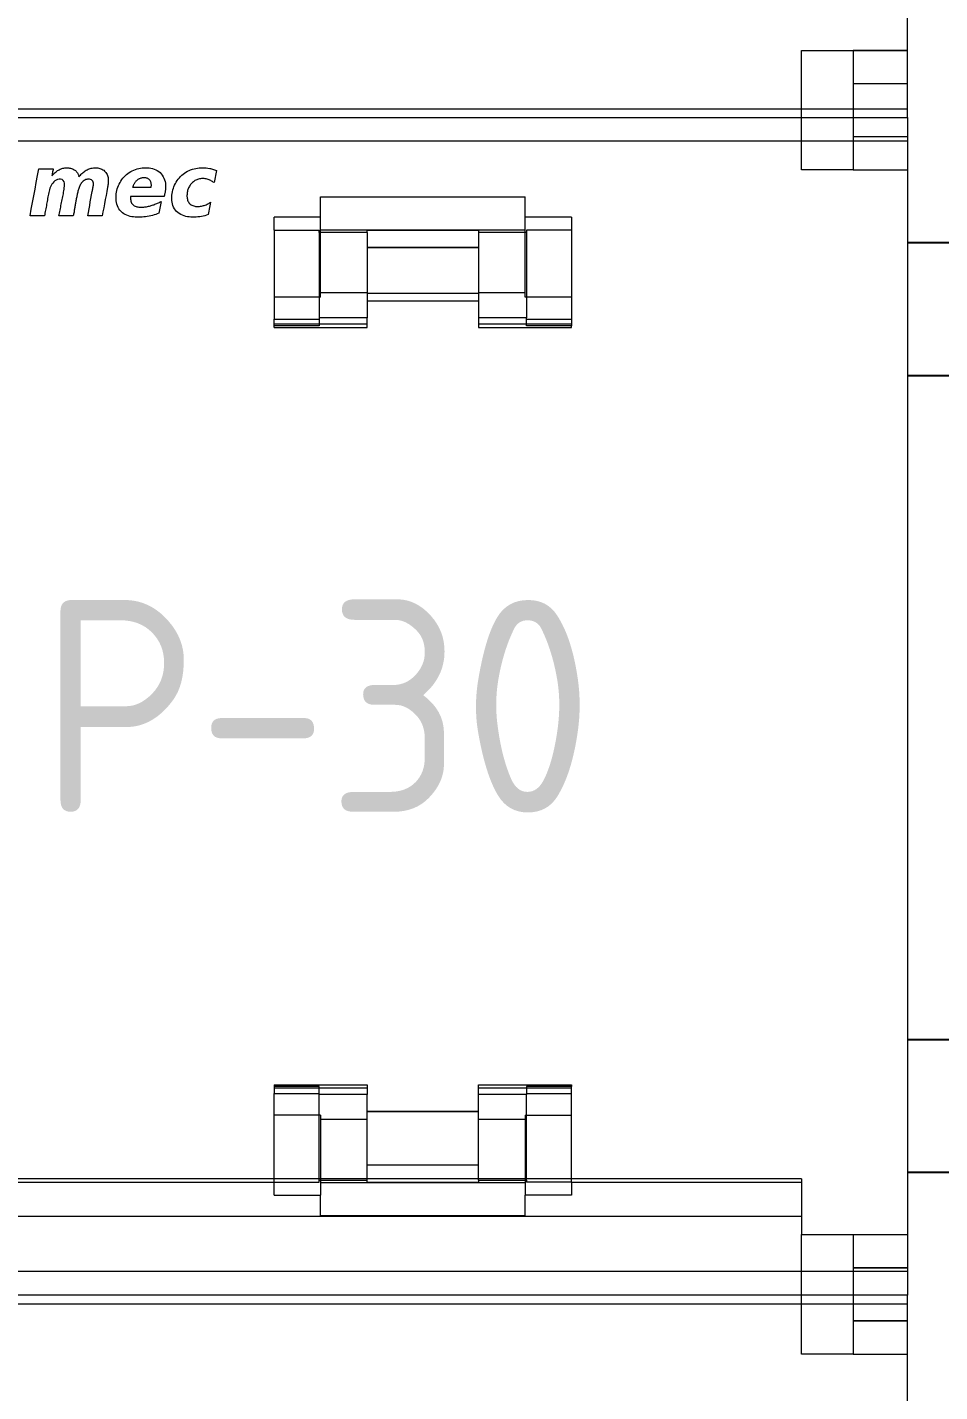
# Model space of a CAD drawing. Header units: millimetres. Extents: x 37984 to 70752, y 14140 to 37584.
# Drawn here: x 39323.9 to 39358.2, y 35683.6 to 35735 of the extents above; entities that cross this region are included whole.
import ezdxf

# ---------------------------------------------------------------- set-up
doc = ezdxf.new("R2010")
doc.units = ezdxf.units.MM
doc.set_wipeout_variables(frame=1)
doc.layers.add('! NO PLOT !', color=7, linetype='Continuous', true_color=0xff75dd, plot=False)
doc.layers.add('000-PI-Oprema', color=30, linetype='Continuous', lineweight=5)
doc.layers.add('004-PI-DIN Šina', color=3, linetype='Continuous')
doc.styles.add('PI0', font='isocpeur.ttf', dxfattribs={"width": 0.9})

# ---------------------------------------------------------------- blocks, each defined once
blk = doc.blocks.new('*U853')
at = {"layer": '004-PI-DIN Šina'}
blk.add_lwpolyline([(410, -17.5), (410, 17.5), (0, 17.5), (0, -17.5)], close=True, dxfattribs=at)
for points in [[(0, 12.5), (410, 12.5)], [(0, -12.5), (410, -12.5)]]:
    blk.add_lwpolyline(points, dxfattribs=at)
blk = doc.blocks.new('P30_provjeriti')
blk.add_wipeout([(47294.217, 36699.149), (47338.717, 36699.149), (47338.717, 36609.649), (47294.217, 36609.649)]).dxf.layer = '000-PI-Oprema'
at = {"layer": '000-PI-Oprema'}
for p, q in [((47338.717, 36676.901), (47338.717, 36699.149)), ((47334.718, 36679.099), (47334.718, 36679.099)), ((47334.718, 36679.099), (47336.668, 36679.099)), ((47334.718, 36674.599), (47334.718, 36679.099)), ((47334.718, 36679.099), (47336.668, 36679.099)), ((47334.718, 36674.599), (47334.718, 36679.099)), ((47334.718, 36679.099), (47334.718, 36679.099)), ((47336.668, 36679.099), (47338.717, 36679.099)), ((47336.668, 36679.099), (47336.668, 36679.099)), ((47336.668, 36679.099), (47336.668, 36677.849)), ((47336.668, 36679.099), (47336.668, 36677.849)), ((47336.668, 36679.099), (47336.668, 36679.099)), ((47338.717, 36679.099), (47336.668, 36679.099)), ((47338.717, 36679.099), (47338.717, 36679.099)), ((47336.668, 36677.849), (47336.668, 36675.849)), ((47336.668, 36677.849), (47336.668, 36677.849)), ((47336.668, 36677.849), (47338.717, 36677.849)), ((47336.668, 36677.849), (47336.668, 36677.849)), ((47336.668, 36677.849), (47338.717, 36677.849)), ((47338.717, 36677.849), (47338.717, 36677.849)), ((47294.217, 36676.901), (47338.717, 36676.901)), ((47338.717, 36676.572), (47338.717, 36676.901)), ((47294.217, 36676.572), (47338.717, 36676.572)), ((47338.717, 36676.572), (47338.717, 36675.679)), ((47338.717, 36675.849), (47336.668, 36675.849)), ((47336.668, 36675.849), (47336.668, 36675.849)), ((47336.668, 36675.849), (47336.668, 36674.599)), ((47338.717, 36675.849), (47336.668, 36675.849)), ((47336.668, 36675.849), (47336.668, 36674.599)), ((47336.668, 36675.849), (47336.668, 36675.849)), ((47338.717, 36675.849), (47338.717, 36675.849)), ((47338.717, 36675.679), (47294.217, 36675.679)), ((47338.717, 36675.679), (47338.717, 36654.349)), ((47305.911, 36674.129), (47305.958, 36674.382)), ((47305.958, 36674.382), (47306.005, 36674.636)), ((47306.005, 36674.636), (47306.549, 36674.636)), ((47306.005, 36674.636), (47306.005, 36674.636)), ((47306.506, 36674.413), (47306.499, 36674.376)), ((47306.499, 36674.376), (47306.523, 36674.403)), ((47306.499, 36674.376), (47306.499, 36674.376)), ((47306.513, 36674.45), (47306.506, 36674.413)), ((47306.52, 36674.487), (47306.513, 36674.45)), ((47306.527, 36674.524), (47306.52, 36674.487)), ((47306.523, 36674.403), (47306.547, 36674.43)), ((47306.534, 36674.561), (47306.527, 36674.524)), ((47306.541, 36674.599), (47306.534, 36674.561)), ((47306.549, 36674.636), (47306.541, 36674.599)), ((47306.547, 36674.43), (47306.573, 36674.456)), ((47306.549, 36674.636), (47306.549, 36674.636)), ((47306.611, 36674.186), (47306.569, 36674.148)), ((47306.573, 36674.456), (47306.599, 36674.481)), ((47306.599, 36674.481), (47306.626, 36674.505)), ((47306.659, 36674.217), (47306.611, 36674.186)), ((47306.626, 36674.505), (47306.655, 36674.528)), ((47306.655, 36674.528), (47306.684, 36674.549)), ((47306.712, 36674.238), (47306.659, 36674.217)), ((47306.684, 36674.549), (47306.714, 36674.57)), ((47306.768, 36674.25), (47306.712, 36674.238)), ((47306.714, 36674.57), (47306.744, 36674.589)), ((47306.744, 36674.589), (47306.776, 36674.606)), ((47306.825, 36674.25), (47306.768, 36674.25)), ((47306.776, 36674.606), (47306.809, 36674.622)), ((47306.809, 36674.622), (47306.843, 36674.636)), ((47306.881, 36674.235), (47306.825, 36674.25)), ((47306.843, 36674.636), (47306.878, 36674.648)), ((47306.878, 36674.648), (47306.913, 36674.659)), ((47306.927, 36674.203), (47306.881, 36674.235)), ((47306.913, 36674.659), (47306.948, 36674.667)), ((47306.959, 36674.155), (47306.927, 36674.203)), ((47306.948, 36674.667), (47306.984, 36674.673)), ((47306.984, 36674.673), (47307.021, 36674.677)), ((47307.021, 36674.677), (47307.057, 36674.678)), ((47307.057, 36674.678), (47307.094, 36674.678)), ((47307.094, 36674.678), (47307.131, 36674.675)), ((47307.131, 36674.675), (47307.167, 36674.67)), ((47307.167, 36674.67), (47307.203, 36674.663)), ((47307.203, 36674.663), (47307.238, 36674.652)), ((47307.238, 36674.652), (47307.272, 36674.639)), ((47307.272, 36674.639), (47307.306, 36674.624)), ((47307.306, 36674.624), (47307.337, 36674.605)), ((47307.337, 36674.605), (47307.368, 36674.584)), ((47307.368, 36674.584), (47307.383, 36674.572)), ((47307.368, 36674.584), (47307.368, 36674.584)), ((47307.383, 36674.572), (47307.398, 36674.559)), ((47307.398, 36674.559), (47307.412, 36674.546)), ((47307.412, 36674.546), (47307.426, 36674.532)), ((47307.426, 36674.532), (47307.439, 36674.517)), ((47307.439, 36674.517), (47307.451, 36674.502)), ((47307.451, 36674.502), (47307.462, 36674.486)), ((47307.462, 36674.486), (47307.472, 36674.469)), ((47307.472, 36674.469), (47307.482, 36674.452)), ((47307.482, 36674.452), (47307.49, 36674.435)), ((47307.49, 36674.435), (47307.498, 36674.417)), ((47307.498, 36674.417), (47307.504, 36674.398)), ((47307.504, 36674.398), (47307.51, 36674.379)), ((47307.51, 36674.379), (47307.515, 36674.36)), ((47307.515, 36674.36), (47307.519, 36674.341)), ((47307.519, 36674.341), (47307.544, 36674.373)), ((47307.519, 36674.341), (47307.519, 36674.341)), ((47307.544, 36674.373), (47307.571, 36674.404)), ((47307.571, 36674.404), (47307.598, 36674.434)), ((47307.598, 36674.434), (47307.627, 36674.462)), ((47307.627, 36674.462), (47307.658, 36674.49)), ((47307.658, 36674.49), (47307.689, 36674.516)), ((47307.71, 36674.198), (47307.68, 36674.176)), ((47307.689, 36674.516), (47307.722, 36674.54)), ((47307.741, 36674.217), (47307.71, 36674.198)), ((47307.722, 36674.54), (47307.755, 36674.563)), ((47307.775, 36674.231), (47307.741, 36674.217)), ((47307.755, 36674.563), (47307.79, 36674.584)), ((47307.81, 36674.242), (47307.775, 36674.231)), ((47307.79, 36674.584), (47307.826, 36674.604)), ((47307.846, 36674.249), (47307.81, 36674.242)), ((47307.826, 36674.604), (47307.863, 36674.621)), ((47307.883, 36674.251), (47307.846, 36674.249)), ((47307.863, 36674.621), (47307.901, 36674.637)), ((47307.919, 36674.249), (47307.883, 36674.251)), ((47307.901, 36674.637), (47307.94, 36674.65)), ((47307.955, 36674.24), (47307.919, 36674.249)), ((47307.94, 36674.65), (47307.98, 36674.66)), ((47307.988, 36674.224), (47307.955, 36674.24)), ((47307.98, 36674.66), (47308.02, 36674.669)), ((47308.016, 36674.2), (47307.988, 36674.224)), ((47308.038, 36674.171), (47308.016, 36674.2)), ((47308.02, 36674.669), (47308.06, 36674.674)), ((47308.06, 36674.674), (47308.101, 36674.678)), ((47308.101, 36674.678), (47308.142, 36674.678)), ((47308.142, 36674.678), (47308.183, 36674.677)), ((47308.183, 36674.677), (47308.224, 36674.673)), ((47308.224, 36674.673), (47308.265, 36674.666)), ((47308.265, 36674.666), (47308.305, 36674.656)), ((47308.305, 36674.656), (47308.344, 36674.643)), ((47308.344, 36674.643), (47308.381, 36674.627)), ((47308.381, 36674.627), (47308.417, 36674.607)), ((47308.417, 36674.607), (47308.451, 36674.583)), ((47308.451, 36674.583), (47308.482, 36674.557)), ((47308.482, 36674.557), (47308.51, 36674.527)), ((47308.51, 36674.527), (47308.536, 36674.495)), ((47308.536, 36674.495), (47308.558, 36674.461)), ((47308.558, 36674.461), (47308.576, 36674.424)), ((47308.576, 36674.424), (47308.591, 36674.386)), ((47308.591, 36674.386), (47308.603, 36674.347)), ((47308.603, 36674.347), (47308.612, 36674.307)), ((47308.612, 36674.307), (47308.618, 36674.267)), ((47308.618, 36674.267), (47308.621, 36674.226)), ((47308.622, 36674.185), (47308.62, 36674.145)), ((47308.621, 36674.226), (47308.622, 36674.185)), ((47309.098, 36674.178), (47309.134, 36674.231)), ((47309.134, 36674.231), (47309.174, 36674.283)), ((47309.174, 36674.283), (47309.216, 36674.332)), ((47309.216, 36674.332), (47309.261, 36674.379)), ((47309.261, 36674.379), (47309.309, 36674.423)), ((47309.309, 36674.423), (47309.359, 36674.463)), ((47309.359, 36674.463), (47309.411, 36674.501)), ((47309.411, 36674.501), (47309.467, 36674.535)), ((47309.467, 36674.535), (47309.524, 36674.566)), ((47309.524, 36674.566), (47309.583, 36674.593)), ((47309.583, 36674.593), (47309.643, 36674.616)), ((47309.643, 36674.616), (47309.705, 36674.635)), ((47309.681, 36674.188), (47309.664, 36674.171)), ((47309.699, 36674.205), (47309.681, 36674.188)), ((47309.718, 36674.22), (47309.699, 36674.205)), ((47309.705, 36674.635), (47309.768, 36674.651)), ((47309.737, 36674.234), (47309.718, 36674.22)), ((47309.758, 36674.247), (47309.737, 36674.234)), ((47309.779, 36674.258), (47309.758, 36674.247)), ((47309.768, 36674.651), (47309.833, 36674.663)), ((47309.801, 36674.268), (47309.779, 36674.258)), ((47309.823, 36674.277), (47309.801, 36674.268)), ((47309.846, 36674.284), (47309.823, 36674.277)), ((47309.833, 36674.663), (47309.897, 36674.671)), ((47309.869, 36674.29), (47309.846, 36674.284)), ((47309.893, 36674.295), (47309.869, 36674.29)), ((47309.917, 36674.299), (47309.893, 36674.295)), ((47309.897, 36674.671), (47309.962, 36674.676)), ((47309.941, 36674.301), (47309.917, 36674.299)), ((47309.965, 36674.302), (47309.941, 36674.301)), ((47309.962, 36674.676), (47310.027, 36674.678)), ((47309.989, 36674.302), (47309.965, 36674.302)), ((47310.013, 36674.3), (47309.989, 36674.302)), ((47310.037, 36674.297), (47310.013, 36674.3)), ((47310.027, 36674.678), (47310.092, 36674.677)), ((47310.061, 36674.291), (47310.037, 36674.297)), ((47310.084, 36674.284), (47310.061, 36674.291)), ((47310.106, 36674.275), (47310.084, 36674.284)), ((47310.092, 36674.677), (47310.157, 36674.672)), ((47310.127, 36674.263), (47310.106, 36674.275)), ((47310.147, 36674.249), (47310.127, 36674.263)), ((47310.165, 36674.234), (47310.147, 36674.249)), ((47310.157, 36674.672), (47310.222, 36674.662)), ((47310.182, 36674.216), (47310.165, 36674.234)), ((47310.197, 36674.197), (47310.182, 36674.216)), ((47310.21, 36674.177), (47310.197, 36674.197)), ((47310.222, 36674.662), (47310.285, 36674.648)), ((47310.285, 36674.648), (47310.347, 36674.628)), ((47310.347, 36674.628), (47310.408, 36674.603)), ((47310.408, 36674.603), (47310.466, 36674.573)), ((47310.466, 36674.573), (47310.52, 36674.536)), ((47310.52, 36674.536), (47310.57, 36674.495)), ((47310.57, 36674.495), (47310.616, 36674.448)), ((47310.616, 36674.448), (47310.656, 36674.398)), ((47310.656, 36674.398), (47310.691, 36674.343)), ((47310.691, 36674.343), (47310.72, 36674.284)), ((47310.72, 36674.284), (47310.743, 36674.223)), ((47310.743, 36674.223), (47310.76, 36674.161)), ((47311.182, 36674.143), (47311.218, 36674.199)), ((47311.218, 36674.199), (47311.257, 36674.252)), ((47311.257, 36674.252), (47311.298, 36674.303)), ((47311.298, 36674.303), (47311.343, 36674.351)), ((47311.343, 36674.351), (47311.39, 36674.397)), ((47311.39, 36674.397), (47311.44, 36674.44)), ((47311.44, 36674.44), (47311.492, 36674.48)), ((47311.492, 36674.48), (47311.547, 36674.516)), ((47311.547, 36674.516), (47311.604, 36674.549)), ((47311.604, 36674.549), (47311.663, 36674.578)), ((47311.663, 36674.578), (47311.724, 36674.603)), ((47311.724, 36674.603), (47311.787, 36674.624)), ((47311.787, 36674.624), (47311.851, 36674.641)), ((47311.851, 36674.641), (47311.915, 36674.655)), ((47311.885, 36674.196), (47311.854, 36674.176)), ((47311.917, 36674.214), (47311.885, 36674.196)), ((47311.915, 36674.655), (47311.98, 36674.666)), ((47311.95, 36674.229), (47311.917, 36674.214)), ((47311.985, 36674.242), (47311.95, 36674.229)), ((47311.98, 36674.666), (47312.046, 36674.673)), ((47312.02, 36674.252), (47311.985, 36674.242)), ((47312.056, 36674.261), (47312.02, 36674.252)), ((47312.046, 36674.673), (47312.112, 36674.677)), ((47312.092, 36674.267), (47312.056, 36674.261)), ((47312.128, 36674.271), (47312.092, 36674.267)), ((47312.112, 36674.677), (47312.178, 36674.679)), ((47312.165, 36674.273), (47312.128, 36674.271)), ((47312.201, 36674.273), (47312.165, 36674.273)), ((47312.178, 36674.679), (47312.244, 36674.677)), ((47312.238, 36674.27), (47312.201, 36674.273)), ((47312.275, 36674.265), (47312.238, 36674.27)), ((47312.244, 36674.677), (47312.31, 36674.673)), ((47312.311, 36674.258), (47312.275, 36674.265)), ((47312.31, 36674.673), (47312.376, 36674.665)), ((47312.346, 36674.249), (47312.311, 36674.258)), ((47312.381, 36674.238), (47312.346, 36674.249)), ((47312.376, 36674.665), (47312.44, 36674.654)), ((47312.415, 36674.225), (47312.381, 36674.238)), ((47312.448, 36674.21), (47312.415, 36674.225)), ((47312.44, 36674.654), (47312.477, 36674.646)), ((47312.44, 36674.654), (47312.44, 36674.654)), ((47312.481, 36674.194), (47312.448, 36674.21)), ((47312.477, 36674.646), (47312.514, 36674.638)), ((47312.514, 36674.177), (47312.481, 36674.194)), ((47312.514, 36674.638), (47312.55, 36674.628)), ((47312.55, 36674.628), (47312.586, 36674.617)), ((47312.586, 36674.617), (47312.622, 36674.606)), ((47312.619, 36674.184), (47312.607, 36674.118)), ((47312.631, 36674.25), (47312.619, 36674.184)), ((47312.622, 36674.606), (47312.657, 36674.593)), ((47312.643, 36674.316), (47312.631, 36674.25)), ((47312.656, 36674.382), (47312.643, 36674.316)), ((47312.668, 36674.448), (47312.656, 36674.382)), ((47312.657, 36674.593), (47312.693, 36674.58)), ((47312.68, 36674.514), (47312.668, 36674.448)), ((47312.693, 36674.58), (47312.68, 36674.514)), ((47312.693, 36674.58), (47312.693, 36674.58)), ((47336.668, 36674.599), (47334.718, 36674.599)), ((47334.718, 36674.599), (47334.718, 36674.599)), ((47336.668, 36674.599), (47334.718, 36674.599)), ((47334.718, 36674.599), (47334.718, 36674.599)), ((47336.668, 36674.599), (47338.717, 36674.599)), ((47336.668, 36674.599), (47336.668, 36674.599)), ((47336.668, 36674.599), (47336.668, 36674.599)), ((47305.817, 36673.623), (47305.864, 36673.876)), ((47305.864, 36673.876), (47305.911, 36674.129)), ((47306.367, 36673.691), (47306.357, 36673.636)), ((47306.379, 36673.746), (47306.367, 36673.691)), ((47306.392, 36673.8), (47306.379, 36673.746)), ((47306.408, 36673.854), (47306.392, 36673.8)), ((47306.425, 36673.907), (47306.408, 36673.854)), ((47306.446, 36673.959), (47306.425, 36673.907)), ((47306.47, 36674.01), (47306.446, 36673.959)), ((47306.499, 36674.059), (47306.47, 36674.01)), ((47306.531, 36674.105), (47306.499, 36674.059)), ((47306.569, 36674.148), (47306.531, 36674.105)), ((47306.922, 36673.647), (47306.931, 36673.703)), ((47306.931, 36673.703), (47306.941, 36673.76)), ((47306.941, 36673.76), (47306.949, 36673.816)), ((47306.949, 36673.816), (47306.957, 36673.873)), ((47306.957, 36673.873), (47306.964, 36673.929)), ((47306.973, 36674.1), (47306.959, 36674.155)), ((47306.964, 36673.929), (47306.97, 36673.986)), ((47306.97, 36673.986), (47306.975, 36674.043)), ((47306.975, 36674.043), (47306.973, 36674.1)), ((47307.456, 36673.688), (47307.448, 36673.653)), ((47307.464, 36673.724), (47307.456, 36673.688)), ((47307.472, 36673.759), (47307.464, 36673.724)), ((47307.481, 36673.795), (47307.472, 36673.759)), ((47307.49, 36673.83), (47307.481, 36673.795)), ((47307.5, 36673.865), (47307.49, 36673.83)), ((47307.511, 36673.9), (47307.5, 36673.865)), ((47307.523, 36673.934), (47307.511, 36673.9)), ((47307.536, 36673.968), (47307.523, 36673.934)), ((47307.551, 36674.001), (47307.536, 36673.968)), ((47307.568, 36674.033), (47307.551, 36674.001)), ((47307.586, 36674.065), (47307.568, 36674.033)), ((47307.607, 36674.095), (47307.586, 36674.065)), ((47307.629, 36674.124), (47307.607, 36674.095)), ((47307.654, 36674.151), (47307.629, 36674.124)), ((47307.68, 36674.176), (47307.654, 36674.151)), ((47307.995, 36673.655), (47308.02, 36673.787)), ((47308.02, 36673.791), (47308.021, 36673.794)), ((47308.02, 36673.787), (47308.02, 36673.791)), ((47308.02, 36673.787), (47308.02, 36673.787)), ((47308.021, 36673.794), (47308.022, 36673.797)), ((47308.022, 36673.801), (47308.023, 36673.804)), ((47308.022, 36673.797), (47308.022, 36673.801)), ((47308.023, 36673.808), (47308.024, 36673.811)), ((47308.023, 36673.804), (47308.023, 36673.808)), ((47308.024, 36673.811), (47308.032, 36673.847)), ((47308.024, 36673.811), (47308.024, 36673.811)), ((47308.032, 36673.847), (47308.039, 36673.883)), ((47308.053, 36674.137), (47308.038, 36674.171)), ((47308.039, 36673.883), (47308.046, 36673.919)), ((47308.046, 36673.919), (47308.053, 36673.955)), ((47308.061, 36674.101), (47308.053, 36674.137)), ((47308.053, 36673.955), (47308.058, 36673.992)), ((47308.058, 36673.992), (47308.062, 36674.028)), ((47308.064, 36674.065), (47308.061, 36674.101)), ((47308.062, 36674.028), (47308.064, 36674.065)), ((47308.566, 36673.788), (47308.537, 36673.634)), ((47308.594, 36673.943), (47308.566, 36673.788)), ((47308.601, 36673.983), (47308.594, 36673.943)), ((47308.594, 36673.943), (47308.594, 36673.943)), ((47308.608, 36674.023), (47308.601, 36673.983)), ((47308.613, 36674.064), (47308.608, 36674.023)), ((47308.617, 36674.104), (47308.613, 36674.064)), ((47308.62, 36674.145), (47308.617, 36674.104)), ((47308.916, 36673.63), (47308.922, 36673.695)), ((47308.922, 36673.695), (47308.932, 36673.759)), ((47308.932, 36673.759), (47308.945, 36673.822)), ((47308.945, 36673.822), (47308.962, 36673.884)), ((47308.962, 36673.884), (47308.983, 36673.946)), ((47308.983, 36673.946), (47309.007, 36674.006)), ((47309.007, 36674.006), (47309.034, 36674.065)), ((47309.034, 36674.065), (47309.064, 36674.122)), ((47309.064, 36674.122), (47309.098, 36674.178)), ((47309.544, 36673.965), (47309.536, 36673.943)), ((47309.536, 36673.943), (47310.235, 36673.943)), ((47309.536, 36673.943), (47309.536, 36673.943)), ((47309.553, 36673.988), (47309.544, 36673.965)), ((47309.562, 36674.01), (47309.553, 36673.988)), ((47309.572, 36674.032), (47309.562, 36674.01)), ((47309.583, 36674.053), (47309.572, 36674.032)), ((47309.594, 36674.074), (47309.583, 36674.053)), ((47309.606, 36674.095), (47309.594, 36674.074)), ((47309.619, 36674.115), (47309.606, 36674.095)), ((47309.633, 36674.135), (47309.619, 36674.115)), ((47309.648, 36674.153), (47309.633, 36674.135)), ((47309.664, 36674.171), (47309.648, 36674.153)), ((47310.22, 36674.155), (47310.21, 36674.177)), ((47310.229, 36674.133), (47310.22, 36674.155)), ((47310.235, 36674.11), (47310.229, 36674.133)), ((47310.24, 36674.086), (47310.235, 36674.11)), ((47310.235, 36673.943), (47310.24, 36673.966)), ((47310.235, 36673.943), (47310.235, 36673.943)), ((47310.243, 36674.062), (47310.24, 36674.086)), ((47310.24, 36673.966), (47310.243, 36673.99)), ((47310.244, 36674.038), (47310.243, 36674.062)), ((47310.243, 36673.99), (47310.244, 36674.014)), ((47310.244, 36674.014), (47310.244, 36674.038)), ((47310.745, 36673.683), (47310.742, 36673.67)), ((47310.75, 36673.705), (47310.745, 36673.683)), ((47310.745, 36673.683), (47310.745, 36673.683)), ((47310.754, 36673.727), (47310.75, 36673.705)), ((47310.758, 36673.749), (47310.754, 36673.727)), ((47310.762, 36673.771), (47310.758, 36673.749)), ((47310.76, 36674.161), (47310.771, 36674.097)), ((47310.765, 36673.793), (47310.762, 36673.771)), ((47310.769, 36673.815), (47310.765, 36673.793)), ((47310.772, 36673.837), (47310.769, 36673.815)), ((47310.771, 36674.097), (47310.778, 36674.032)), ((47310.777, 36673.902), (47310.772, 36673.837)), ((47310.772, 36673.837), (47310.772, 36673.837)), ((47310.78, 36673.967), (47310.777, 36673.902)), ((47310.778, 36674.032), (47310.78, 36673.967)), ((47311.017, 36673.649), (47311.025, 36673.714)), ((47311.025, 36673.714), (47311.037, 36673.779)), ((47311.037, 36673.779), (47311.053, 36673.843)), ((47311.053, 36673.843), (47311.072, 36673.906)), ((47311.072, 36673.906), (47311.094, 36673.967)), ((47311.094, 36673.967), (47311.12, 36674.027)), ((47311.12, 36674.027), (47311.15, 36674.086)), ((47311.15, 36674.086), (47311.182, 36674.143)), ((47311.588, 36673.676), (47311.586, 36673.639)), ((47311.591, 36673.712), (47311.588, 36673.676)), ((47311.596, 36673.748), (47311.591, 36673.712)), ((47311.603, 36673.784), (47311.596, 36673.748)), ((47311.611, 36673.82), (47311.603, 36673.784)), ((47311.621, 36673.855), (47311.611, 36673.82)), ((47311.634, 36673.89), (47311.621, 36673.855)), ((47311.647, 36673.924), (47311.634, 36673.89)), ((47311.663, 36673.957), (47311.647, 36673.924)), ((47311.681, 36673.989), (47311.663, 36673.957)), ((47311.701, 36674.02), (47311.681, 36673.989)), ((47311.722, 36674.05), (47311.701, 36674.02)), ((47311.745, 36674.078), (47311.722, 36674.05)), ((47311.77, 36674.105), (47311.745, 36674.078)), ((47311.797, 36674.13), (47311.77, 36674.105)), ((47311.825, 36674.154), (47311.797, 36674.13)), ((47311.854, 36674.176), (47311.825, 36674.154)), ((47312.545, 36674.158), (47312.514, 36674.177)), ((47312.576, 36674.139), (47312.545, 36674.158)), ((47312.607, 36674.118), (47312.576, 36674.139)), ((47312.607, 36674.118), (47312.607, 36674.118)), ((47305.723, 36673.116), (47305.77, 36673.37)), ((47305.77, 36673.37), (47305.817, 36673.623)), ((47306.28, 36673.193), (47306.27, 36673.138)), ((47306.291, 36673.248), (47306.28, 36673.193)), ((47306.301, 36673.303), (47306.291, 36673.248)), ((47306.311, 36673.358), (47306.301, 36673.303)), ((47306.321, 36673.414), (47306.311, 36673.358)), ((47306.33, 36673.469), (47306.321, 36673.414)), ((47306.338, 36673.525), (47306.33, 36673.469)), ((47306.347, 36673.581), (47306.338, 36673.525)), ((47306.357, 36673.636), (47306.347, 36673.581)), ((47306.818, 36673.143), (47306.83, 36673.199)), ((47306.83, 36673.199), (47306.842, 36673.255)), ((47306.842, 36673.255), (47306.854, 36673.311)), ((47306.854, 36673.311), (47306.866, 36673.367)), ((47306.866, 36673.367), (47306.878, 36673.423)), ((47306.878, 36673.423), (47306.889, 36673.479)), ((47306.889, 36673.479), (47306.901, 36673.535)), ((47306.901, 36673.535), (47306.911, 36673.591)), ((47306.911, 36673.591), (47306.922, 36673.647)), ((47307.362, 36673.187), (47307.356, 36673.151)), ((47307.368, 36673.223), (47307.362, 36673.187)), ((47307.374, 36673.258), (47307.368, 36673.223)), ((47307.38, 36673.294), (47307.374, 36673.258)), ((47307.386, 36673.33), (47307.38, 36673.294)), ((47307.393, 36673.366), (47307.386, 36673.33)), ((47307.399, 36673.402), (47307.393, 36673.366)), ((47307.405, 36673.438), (47307.399, 36673.402)), ((47307.412, 36673.474), (47307.405, 36673.438)), ((47307.419, 36673.51), (47307.412, 36673.474)), ((47307.426, 36673.546), (47307.419, 36673.51)), ((47307.433, 36673.581), (47307.426, 36673.546)), ((47307.44, 36673.617), (47307.433, 36673.581)), ((47307.448, 36673.653), (47307.44, 36673.617)), ((47307.898, 36673.127), (47307.922, 36673.259)), ((47307.922, 36673.259), (47307.946, 36673.391)), ((47307.946, 36673.391), (47307.971, 36673.523)), ((47307.971, 36673.523), (47307.995, 36673.655)), ((47308.451, 36673.171), (47308.423, 36673.017)), ((47308.48, 36673.326), (47308.451, 36673.171)), ((47308.509, 36673.48), (47308.48, 36673.326)), ((47308.537, 36673.634), (47308.509, 36673.48)), ((47308.913, 36673.565), (47308.916, 36673.63)), ((47308.914, 36673.5), (47308.913, 36673.565)), ((47308.919, 36673.436), (47308.914, 36673.5)), ((47308.929, 36673.372), (47308.919, 36673.436)), ((47308.944, 36673.308), (47308.929, 36673.372)), ((47308.964, 36673.246), (47308.944, 36673.308)), ((47308.99, 36673.187), (47308.964, 36673.246)), ((47309.023, 36673.131), (47308.99, 36673.187)), ((47309.461, 36673.565), (47309.459, 36673.528)), ((47309.459, 36673.528), (47309.461, 36673.492)), ((47309.462, 36673.573), (47309.461, 36673.569)), ((47309.461, 36673.569), (47309.461, 36673.565)), ((47309.461, 36673.565), (47309.461, 36673.565)), ((47309.461, 36673.492), (47309.466, 36673.456)), ((47309.463, 36673.589), (47309.462, 36673.585)), ((47309.462, 36673.585), (47309.462, 36673.581)), ((47309.462, 36673.581), (47309.462, 36673.577)), ((47309.462, 36673.577), (47309.462, 36673.573)), ((47309.463, 36673.593), (47309.463, 36673.593)), ((47309.463, 36673.593), (47309.463, 36673.589)), ((47310.727, 36673.593), (47309.463, 36673.593)), ((47309.466, 36673.456), (47309.473, 36673.42)), ((47309.473, 36673.42), (47309.484, 36673.386)), ((47309.484, 36673.386), (47309.5, 36673.352)), ((47309.5, 36673.352), (47309.519, 36673.321)), ((47309.519, 36673.321), (47309.543, 36673.293)), ((47309.543, 36673.293), (47309.57, 36673.269)), ((47309.57, 36673.269), (47309.6, 36673.249)), ((47309.6, 36673.249), (47309.633, 36673.232)), ((47309.633, 36673.232), (47309.668, 36673.219)), ((47309.668, 36673.219), (47309.703, 36673.209)), ((47309.703, 36673.209), (47309.738, 36673.202)), ((47309.738, 36673.202), (47309.775, 36673.197)), ((47309.775, 36673.197), (47309.811, 36673.194)), ((47309.811, 36673.194), (47309.848, 36673.193)), ((47309.848, 36673.193), (47309.884, 36673.194)), ((47309.884, 36673.194), (47309.921, 36673.195)), ((47309.921, 36673.195), (47309.957, 36673.198)), ((47309.957, 36673.198), (47309.993, 36673.202)), ((47309.993, 36673.202), (47310.029, 36673.207)), ((47310.029, 36673.207), (47310.065, 36673.213)), ((47310.065, 36673.213), (47310.101, 36673.219)), ((47310.101, 36673.219), (47310.136, 36673.227)), ((47310.136, 36673.227), (47310.172, 36673.236)), ((47310.172, 36673.236), (47310.207, 36673.245)), ((47310.207, 36673.245), (47310.242, 36673.255)), ((47310.242, 36673.255), (47310.277, 36673.266)), ((47310.277, 36673.266), (47310.311, 36673.277)), ((47310.311, 36673.277), (47310.345, 36673.289)), ((47310.345, 36673.289), (47310.38, 36673.302)), ((47310.38, 36673.302), (47310.413, 36673.316)), ((47310.413, 36673.316), (47310.447, 36673.33)), ((47310.447, 36673.33), (47310.481, 36673.344)), ((47310.481, 36673.344), (47310.514, 36673.359)), ((47310.514, 36673.359), (47310.547, 36673.375)), ((47310.547, 36673.375), (47310.58, 36673.391)), ((47310.577, 36673.218), (47310.565, 36673.156)), ((47310.589, 36673.281), (47310.577, 36673.218)), ((47310.58, 36673.391), (47310.612, 36673.407)), ((47310.6, 36673.344), (47310.589, 36673.281)), ((47310.612, 36673.407), (47310.6, 36673.344)), ((47310.612, 36673.407), (47310.612, 36673.407)), ((47310.729, 36673.606), (47310.727, 36673.593)), ((47310.727, 36673.593), (47310.727, 36673.593)), ((47310.732, 36673.618), (47310.729, 36673.606)), ((47310.735, 36673.631), (47310.732, 36673.618)), ((47310.737, 36673.644), (47310.735, 36673.631)), ((47310.74, 36673.657), (47310.737, 36673.644)), ((47310.742, 36673.67), (47310.74, 36673.657)), ((47311.012, 36673.583), (47311.017, 36673.649)), ((47311.012, 36673.517), (47311.012, 36673.583)), ((47311.015, 36673.451), (47311.012, 36673.517)), ((47311.023, 36673.386), (47311.015, 36673.451)), ((47311.036, 36673.321), (47311.023, 36673.386)), ((47311.055, 36673.258), (47311.036, 36673.321)), ((47311.08, 36673.197), (47311.055, 36673.258)), ((47311.112, 36673.138), (47311.08, 36673.197)), ((47311.586, 36673.639), (47311.586, 36673.602)), ((47311.586, 36673.602), (47311.588, 36673.566)), ((47311.588, 36673.566), (47311.592, 36673.529)), ((47311.592, 36673.529), (47311.599, 36673.493)), ((47311.599, 36673.493), (47311.609, 36673.458)), ((47311.609, 36673.458), (47311.622, 36673.423)), ((47311.622, 36673.423), (47311.639, 36673.391)), ((47311.639, 36673.391), (47311.659, 36673.36)), ((47311.659, 36673.36), (47311.682, 36673.332)), ((47311.682, 36673.332), (47311.709, 36673.307)), ((47311.709, 36673.307), (47311.739, 36673.285)), ((47311.739, 36673.285), (47311.771, 36673.267)), ((47311.771, 36673.267), (47311.804, 36673.252)), ((47311.804, 36673.252), (47311.839, 36673.24)), ((47311.839, 36673.24), (47311.875, 36673.232)), ((47311.875, 36673.232), (47311.911, 36673.226)), ((47311.911, 36673.226), (47311.948, 36673.223)), ((47311.948, 36673.223), (47311.985, 36673.222)), ((47311.985, 36673.222), (47312.021, 36673.222)), ((47312.021, 36673.222), (47312.058, 36673.225)), ((47312.058, 36673.225), (47312.095, 36673.229)), ((47312.095, 36673.229), (47312.131, 36673.235)), ((47312.131, 36673.235), (47312.167, 36673.243)), ((47312.167, 36673.243), (47312.202, 36673.252)), ((47312.202, 36673.252), (47312.237, 36673.263)), ((47312.237, 36673.263), (47312.272, 36673.275)), ((47312.272, 36673.275), (47312.306, 36673.288)), ((47312.306, 36673.288), (47312.34, 36673.304)), ((47312.34, 36673.304), (47312.372, 36673.32)), ((47312.372, 36673.32), (47312.404, 36673.339)), ((47312.404, 36673.339), (47312.436, 36673.358)), ((47312.431, 36673.18), (47312.419, 36673.114)), ((47312.442, 36673.246), (47312.431, 36673.18)), ((47312.436, 36673.358), (47312.466, 36673.379)), ((47312.454, 36673.312), (47312.442, 36673.246)), ((47312.466, 36673.379), (47312.454, 36673.312)), ((47312.466, 36673.379), (47312.466, 36673.379)), ((47316.617, 36673.587), (47324.317, 36673.587)), ((47316.617, 36672.817), (47316.617, 36673.587)), ((47324.317, 36672.817), (47324.317, 36673.587)), ((47305.676, 36672.863), (47305.723, 36673.116)), ((47306.218, 36672.863), (47305.676, 36672.863)), ((47305.676, 36672.863), (47305.676, 36672.863)), ((47306.228, 36672.918), (47306.218, 36672.863)), ((47306.218, 36672.863), (47306.218, 36672.863)), ((47306.239, 36672.973), (47306.228, 36672.918)), ((47306.249, 36673.028), (47306.239, 36672.973)), ((47306.259, 36673.083), (47306.249, 36673.028)), ((47306.27, 36673.138), (47306.259, 36673.083)), ((47306.761, 36672.863), (47306.772, 36672.919)), ((47307.306, 36672.863), (47306.761, 36672.863)), ((47306.761, 36672.863), (47306.761, 36672.863)), ((47306.772, 36672.919), (47306.783, 36672.975)), ((47306.783, 36672.975), (47306.795, 36673.031)), ((47306.795, 36673.031), (47306.806, 36673.087)), ((47306.806, 36673.087), (47306.818, 36673.143)), ((47307.312, 36672.899), (47307.306, 36672.863)), ((47307.306, 36672.863), (47307.306, 36672.863)), ((47307.319, 36672.935), (47307.312, 36672.899)), ((47307.325, 36672.971), (47307.319, 36672.935)), ((47307.332, 36673.007), (47307.325, 36672.971)), ((47307.338, 36673.043), (47307.332, 36673.007)), ((47307.344, 36673.079), (47307.338, 36673.043)), ((47307.35, 36673.115), (47307.344, 36673.079)), ((47307.356, 36673.151), (47307.35, 36673.115)), ((47307.849, 36672.863), (47307.873, 36672.995)), ((47308.394, 36672.863), (47307.849, 36672.863)), ((47307.849, 36672.863), (47307.849, 36672.863)), ((47307.873, 36672.995), (47307.898, 36673.127)), ((47308.423, 36673.017), (47308.394, 36672.863)), ((47308.394, 36672.863), (47308.394, 36672.863)), ((47309.061, 36673.078), (47309.023, 36673.131)), ((47309.105, 36673.03), (47309.061, 36673.078)), ((47309.153, 36672.987), (47309.105, 36673.03)), ((47309.206, 36672.949), (47309.153, 36672.987)), ((47309.263, 36672.916), (47309.206, 36672.949)), ((47309.322, 36672.889), (47309.263, 36672.916)), ((47309.383, 36672.866), (47309.322, 36672.889)), ((47309.446, 36672.849), (47309.383, 36672.866)), ((47309.51, 36672.836), (47309.446, 36672.849)), ((47309.574, 36672.826), (47309.51, 36672.836)), ((47309.639, 36672.82), (47309.574, 36672.826)), ((47309.704, 36672.817), (47309.639, 36672.82)), ((47309.769, 36672.817), (47309.704, 36672.817)), ((47309.835, 36672.819), (47309.769, 36672.817)), ((47309.9, 36672.823), (47309.835, 36672.819)), ((47309.964, 36672.829), (47309.9, 36672.823)), ((47310.028, 36672.837), (47309.964, 36672.829)), ((47310.092, 36672.846), (47310.028, 36672.837)), ((47310.156, 36672.858), (47310.092, 36672.846)), ((47310.22, 36672.872), (47310.156, 36672.858)), ((47310.283, 36672.887), (47310.22, 36672.872)), ((47310.345, 36672.905), (47310.283, 36672.887)), ((47310.407, 36672.924), (47310.345, 36672.905)), ((47310.469, 36672.945), (47310.407, 36672.924)), ((47310.529, 36672.967), (47310.469, 36672.945)), ((47310.541, 36673.03), (47310.529, 36672.967)), ((47310.529, 36672.967), (47310.529, 36672.967)), ((47310.553, 36673.093), (47310.541, 36673.03)), ((47310.565, 36673.156), (47310.553, 36673.093)), ((47311.15, 36673.085), (47311.112, 36673.138)), ((47311.194, 36673.035), (47311.15, 36673.085)), ((47311.243, 36672.991), (47311.194, 36673.035)), ((47311.296, 36672.952), (47311.243, 36672.991)), ((47311.353, 36672.919), (47311.296, 36672.952)), ((47311.413, 36672.89), (47311.353, 36672.919)), ((47311.476, 36672.868), (47311.413, 36672.89)), ((47311.539, 36672.85), (47311.476, 36672.868)), ((47311.604, 36672.836), (47311.539, 36672.85)), ((47311.669, 36672.826), (47311.604, 36672.836)), ((47311.736, 36672.82), (47311.669, 36672.826)), ((47311.802, 36672.817), (47311.736, 36672.82)), ((47311.868, 36672.817), (47311.802, 36672.817)), ((47311.933, 36672.82), (47311.868, 36672.817)), ((47311.999, 36672.825), (47311.933, 36672.82)), ((47312.064, 36672.834), (47311.999, 36672.825)), ((47312.129, 36672.845), (47312.064, 36672.834)), ((47312.194, 36672.858), (47312.129, 36672.845)), ((47312.258, 36672.875), (47312.194, 36672.858)), ((47312.321, 36672.893), (47312.258, 36672.875)), ((47312.383, 36672.915), (47312.321, 36672.893)), ((47312.395, 36672.981), (47312.383, 36672.915)), ((47312.383, 36672.915), (47312.383, 36672.915)), ((47312.407, 36673.047), (47312.395, 36672.981)), ((47312.419, 36673.114), (47312.407, 36673.047)), ((47316.617, 36672.817), (47314.867, 36672.817)), ((47314.867, 36672.325), (47314.867, 36672.817)), ((47316.617, 36669.801), (47316.617, 36672.817)), ((47326.067, 36672.817), (47324.317, 36672.817)), ((47324.317, 36669.801), (47324.317, 36672.817)), ((47326.067, 36672.817), (47326.067, 36672.325)), ((47314.867, 36672.327), (47316.567, 36672.327)), ((47314.867, 36672.325), (47314.867, 36668.982)), ((47316.567, 36672.244), (47316.567, 36672.327)), ((47318.367, 36672.244), (47316.567, 36672.244)), ((47316.567, 36672.244), (47316.567, 36669.026)), ((47316.617, 36672.337), (47324.317, 36672.337)), ((47318.367, 36672.244), (47318.367, 36672.327)), ((47318.367, 36672.327), (47322.567, 36672.327)), ((47318.367, 36672.244), (47318.367, 36669.026)), ((47322.567, 36672.327), (47322.567, 36672.244)), ((47324.367, 36672.244), (47322.567, 36672.244)), ((47322.567, 36672.244), (47322.567, 36669.026)), ((47324.367, 36672.327), (47324.367, 36672.244)), ((47326.067, 36672.327), (47324.367, 36672.327)), ((47324.367, 36672.244), (47324.367, 36669.026)), ((47326.067, 36672.325), (47326.067, 36668.982)), ((47318.367, 36671.686), (47322.567, 36671.686)), ((47318.367, 36671.671), (47322.567, 36671.671)), ((47316.617, 36669.801), (47314.867, 36669.801)), ((47318.367, 36669.968), (47316.617, 36669.968)), ((47318.367, 36669.958), (47322.567, 36669.958)), ((47318.367, 36669.671), (47322.567, 36669.671)), ((47322.567, 36669.661), (47318.367, 36669.661)), ((47322.567, 36669.661), (47318.367, 36669.661)), ((47324.317, 36669.968), (47322.567, 36669.968)), ((47326.067, 36669.801), (47324.317, 36669.801)), ((47314.867, 36668.982), (47316.567, 36668.982)), ((47314.867, 36668.722), (47314.867, 36668.982)), ((47318.367, 36668.785), (47314.867, 36668.785)), ((47316.567, 36668.722), (47314.867, 36668.722)), ((47314.867, 36668.66), (47314.867, 36668.722)), ((47314.867, 36668.66), (47318.367, 36668.66)), ((47318.367, 36669.026), (47316.567, 36669.026)), ((47316.567, 36669.026), (47316.567, 36668.722)), ((47318.367, 36668.66), (47318.367, 36669.026)), ((47322.567, 36669.026), (47322.567, 36668.66)), ((47324.367, 36669.026), (47322.567, 36669.026)), ((47326.067, 36668.785), (47322.567, 36668.785)), ((47322.567, 36668.66), (47326.067, 36668.66)), ((47324.367, 36668.722), (47324.367, 36669.026)), ((47324.367, 36668.982), (47326.067, 36668.982)), ((47326.067, 36668.722), (47324.367, 36668.722)), ((47326.067, 36668.982), (47326.067, 36668.722)), ((47326.067, 36668.66), (47326.067, 36668.722)), ((47338.717, 36668.347), (47338.717, 36668.347)), ((47338.717, 36654.349), (47338.717, 36633.12)), ((47338.717, 36640.451), (47338.717, 36640.451)), ((47314.867, 36640.139), (47314.867, 36640.077)), ((47314.867, 36640.139), (47318.367, 36640.139)), ((47316.567, 36640.077), (47314.867, 36640.077)), ((47314.867, 36640.077), (47314.867, 36639.817)), ((47318.367, 36640.014), (47314.867, 36640.014)), ((47314.867, 36639.817), (47316.567, 36639.817)), ((47314.867, 36636.473), (47314.867, 36639.817)), ((47316.567, 36639.773), (47316.567, 36640.077)), ((47318.367, 36639.773), (47316.567, 36639.773)), ((47316.567, 36636.555), (47316.567, 36639.773)), ((47318.367, 36640.139), (47318.367, 36639.773)), ((47318.367, 36636.555), (47318.367, 36639.773)), ((47322.567, 36639.773), (47322.567, 36640.139)), ((47322.567, 36640.139), (47326.067, 36640.139)), ((47326.067, 36640.014), (47322.567, 36640.014)), ((47324.367, 36639.773), (47322.567, 36639.773)), ((47322.567, 36636.555), (47322.567, 36639.773)), ((47324.367, 36640.077), (47324.367, 36639.773)), ((47326.067, 36640.077), (47324.367, 36640.077)), ((47324.367, 36639.817), (47326.067, 36639.817)), ((47324.367, 36636.555), (47324.367, 36639.773)), ((47326.067, 36640.139), (47326.067, 36640.077)), ((47326.067, 36639.817), (47326.067, 36640.077)), ((47326.067, 36636.473), (47326.067, 36639.817)), ((47316.617, 36638.998), (47314.867, 36638.998)), ((47316.617, 36638.998), (47316.617, 36635.982)), ((47318.367, 36638.831), (47316.617, 36638.831)), ((47322.567, 36639.14), (47318.367, 36639.14)), ((47322.567, 36639.127), (47318.367, 36639.127)), ((47324.317, 36638.831), (47322.567, 36638.831)), ((47324.317, 36638.998), (47326.067, 36638.998)), ((47324.317, 36638.998), (47324.317, 36635.982)), ((47318.367, 36637.127), (47322.567, 36637.127)), ((47322.567, 36637.113), (47318.367, 36637.113)), ((47334.718, 36636.6), (47298.218, 36636.6)), ((47298.218, 36636.473), (47314.867, 36636.473)), ((47314.867, 36635.982), (47314.867, 36636.473)), ((47314.867, 36636.472), (47316.567, 36636.472)), ((47316.567, 36636.555), (47318.367, 36636.555)), ((47316.567, 36636.472), (47316.567, 36636.555)), ((47316.617, 36636.462), (47324.317, 36636.462)), ((47318.367, 36636.473), (47318.367, 36636.555)), ((47318.367, 36636.473), (47322.567, 36636.473)), ((47318.367, 36636.468), (47318.367, 36636.473)), ((47322.567, 36636.468), (47318.367, 36636.468)), ((47322.567, 36636.555), (47324.367, 36636.555)), ((47322.567, 36636.555), (47322.567, 36636.473)), ((47322.567, 36636.473), (47322.567, 36636.468)), ((47324.367, 36636.555), (47324.367, 36636.472)), ((47326.067, 36636.472), (47324.367, 36636.472)), ((47326.067, 36636.473), (47326.067, 36635.982)), ((47326.067, 36636.473), (47334.718, 36636.473)), ((47334.718, 36636.6), (47334.718, 36634.499)), ((47314.867, 36635.982), (47316.617, 36635.982)), ((47316.617, 36635.212), (47316.617, 36635.982)), ((47324.317, 36635.212), (47324.317, 36635.982)), ((47326.067, 36635.982), (47324.317, 36635.982)), ((47298.218, 36635.197), (47334.718, 36635.197)), ((47324.317, 36635.212), (47316.617, 36635.212)), ((47334.718, 36634.499), (47334.718, 36634.499)), ((47334.718, 36634.499), (47336.668, 36634.499)), ((47334.718, 36629.999), (47334.718, 36634.499)), ((47334.718, 36634.499), (47336.668, 36634.499)), ((47334.718, 36629.999), (47334.718, 36634.499)), ((47334.718, 36634.499), (47334.718, 36634.499)), ((47336.668, 36634.499), (47338.717, 36634.499)), ((47336.668, 36634.499), (47336.668, 36634.499)), ((47336.668, 36634.499), (47336.668, 36633.249)), ((47336.668, 36634.499), (47336.668, 36633.249)), ((47336.668, 36634.499), (47336.668, 36634.499)), ((47294.217, 36633.12), (47338.717, 36633.12)), ((47336.668, 36633.249), (47336.668, 36631.249)), ((47336.668, 36633.249), (47336.668, 36633.249)), ((47336.668, 36633.249), (47338.717, 36633.249)), ((47338.717, 36633.249), (47336.668, 36633.249)), ((47336.668, 36633.249), (47336.668, 36633.249)), ((47338.717, 36633.249), (47338.717, 36633.249)), ((47338.717, 36633.12), (47338.717, 36632.226)), ((47338.717, 36632.226), (47294.217, 36632.226)), ((47338.717, 36631.89), (47338.717, 36632.226)), ((47294.217, 36631.89), (47338.717, 36631.89)), ((47338.717, 36609.649), (47338.717, 36631.89)), ((47338.717, 36631.249), (47336.668, 36631.249)), ((47336.668, 36631.249), (47336.668, 36631.249)), ((47336.668, 36631.249), (47336.668, 36629.999)), ((47336.668, 36631.249), (47336.668, 36629.999)), ((47336.668, 36631.249), (47336.668, 36631.249)), ((47336.668, 36631.249), (47338.717, 36631.249)), ((47338.717, 36631.249), (47338.717, 36631.249)), ((47336.668, 36629.999), (47334.718, 36629.999)), ((47334.718, 36629.999), (47334.718, 36629.999)), ((47336.668, 36629.999), (47334.718, 36629.999)), ((47334.718, 36629.999), (47334.718, 36629.999)), ((47336.668, 36629.999), (47338.717, 36629.999)), ((47336.668, 36629.999), (47336.668, 36629.999)), ((47336.668, 36629.999), (47336.668, 36629.999)), ((47336.668, 36629.999), (47338.717, 36629.999)), ((47338.717, 36629.999), (47338.717, 36629.999))]:
    blk.add_line(p, q, dxfattribs=at)

msp = doc.modelspace()

# ---------------------------------------------------------------- block references
msp.add_blockref('*U853', (39303.172, 35709.404))

# ---------------------------------------------------------------- next in the draw order: block references
at = {"layer": '000-PI-Oprema'}
msp.add_blockref('P30_provjeriti', (-7981.698, -944.946), dxfattribs=at)

# ---------------------------------------------------------------- next in the draw order: texts
at = {"layer": '! NO PLOT !', "insert": (39334.769, 35709.454), "char_height": 8, "width": 44.5, "attachment_point": 5, "style": 'PI0'}
msp.add_mtext('{\\fISOCPEUR|b0|i0|c238|p34;P-30}', dxfattribs=at)

doc.saveas('drawing.dxf')
